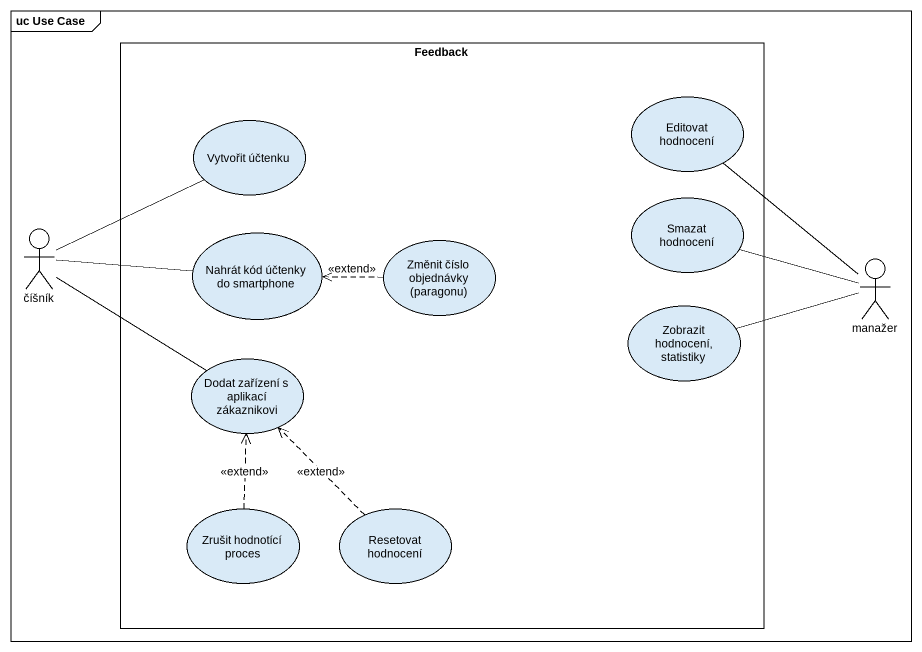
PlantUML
@startuml
mainframe uc Use Case
rectangle Feedback {
  usecase "Editovat hodnocení" as Editovat_hodnocení
  usecase "Vytvořit účtenku" as Vytvořit_účtenku
  usecase "Smazat hodnocení" as Smazat_hodnocení
  usecase "Nahrát kód účtenky do smartphone" as Nahrát_kód_účtenky_do
  usecase "Změnit číslo objednávky (paragonu)" as Změnit_číslo_objednávky
  usecase "Zobrazit hodnocení, statistiky" as Zobrazit_hodnocení
  usecase "Dodat zařízení s aplikací zákaznikovi" as Dodat_zařízení_s_aplikací
  usecase "Zrušit hodnotící proces" as Zrušit_hodnotící_proces
  usecase "Resetovat hodnocení" as Resetovat_hodnocení
}
actor číšník
actor manažer
číšník -right- Vytvořit_účtenku
číšník -right- Nahrát_kód_účtenky_do
číšník -right- Dodat_zařízení_s_aplikací
Změnit_číslo_objednávky .left.> Nahrát_kód_účtenky_do : <<extend>>
manažer -up- Editovat_hodnocení
manažer -left- Smazat_hodnocení
manažer -left- Zobrazit_hodnocení
Zrušit_hodnotící_proces .up.> Dodat_zařízení_s_aplikací : <<extend>>
Resetovat_hodnocení .up.> Dodat_zařízení_s_aplikací : <<extend>>
@enduml
